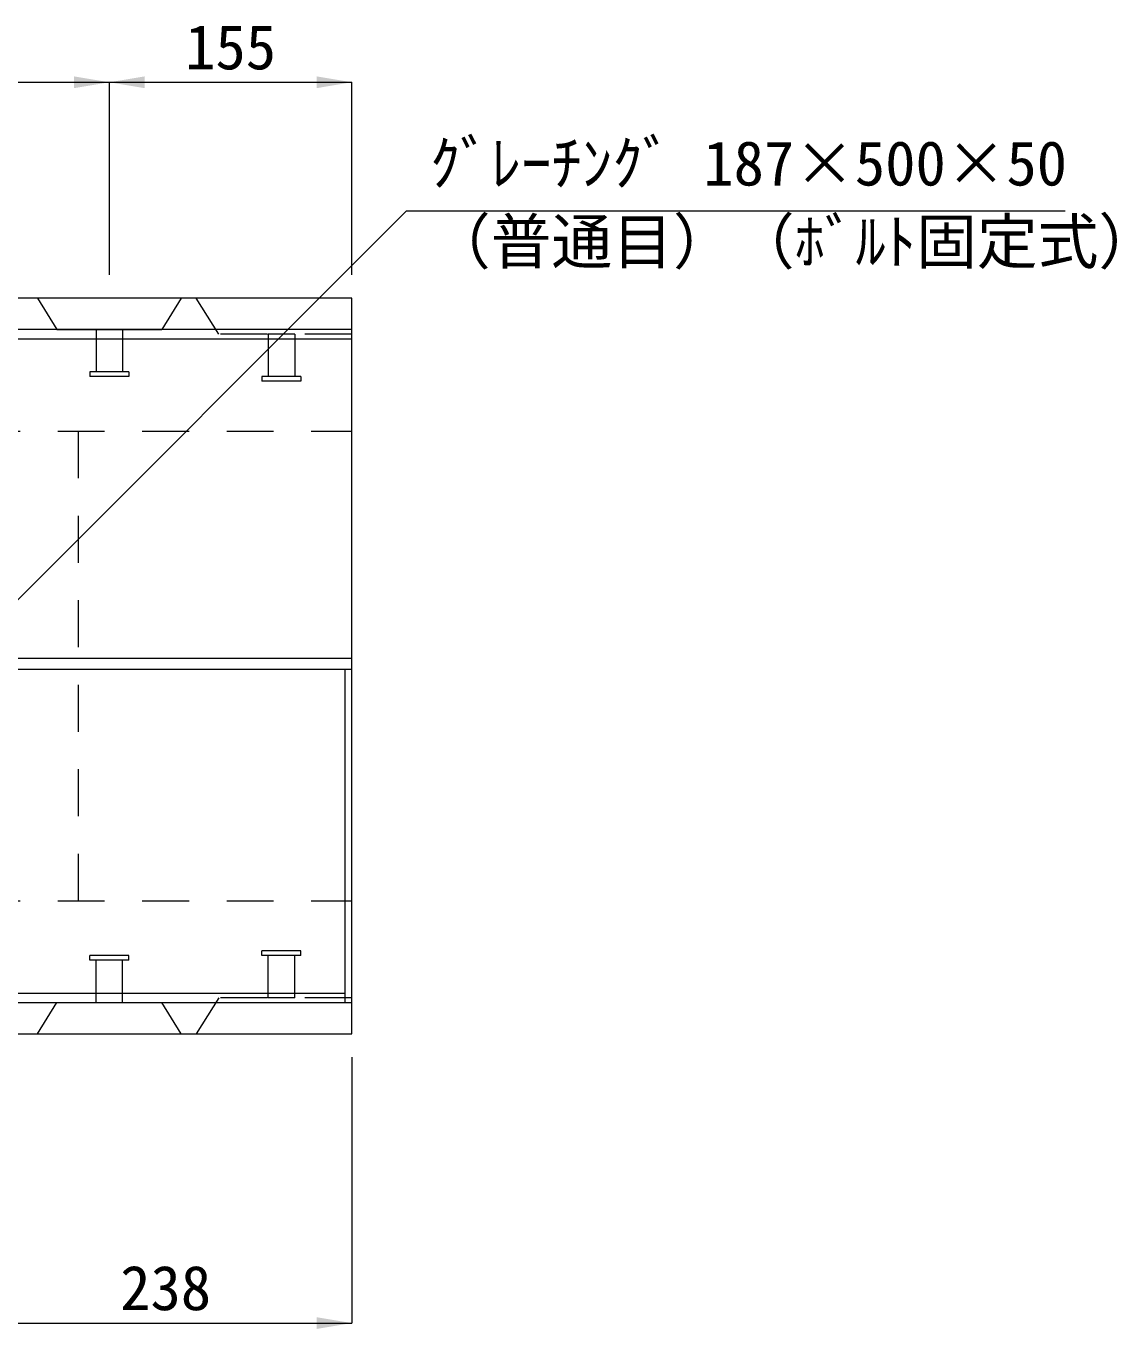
# Model space of a CAD drawing. Units: millimetres at full size. Extents: x 289 to 42849, y -1182 to 27464.
# Drawn here: x 9647 to 10345, y 5651 to 6484 of the extents above; entities that cross this region are included whole.
import ezdxf
from ezdxf.enums import TextEntityAlignment as Align

# ---------------------------------------------------------------- set-up
doc = ezdxf.new("R2010")
doc.units = ezdxf.units.MM
doc.header["$LTSCALE"] = 40
doc.linetypes.add('DASHED_SPACED', pattern=[12, 6, -6])
doc.linetypes.add('USER2', pattern=[1.35, 0.75, -0.6])
for name, color, linetype, lineweight in [('0_2', 7, 'Continuous', 20), ('インサート', 3, 'USER2', 5), ('寸法線', 7, 'Continuous', 9), ('本体', 2, 'Continuous', 9)]:
    doc.layers.add(name, color=color, linetype=linetype, lineweight=lineweight)
doc.styles.add('ＭＳ ゴシック', font='')
doc.styles.get('ＭＳ ゴシック').set_extended_font_data('MS Gothic')

# ---------------------------------------------------------------- blocks, each defined once
blk = doc.blocks.new('filled_arrow')
at = {"color": 0, "linetype": 'Continuous', "lineweight": -2}
blk.add_solid([(7.5, 1.25), (0, 0), (7.5, -1.25)], dxfattribs=at)

msp = doc.modelspace()

# ---------------------------------------------------------------- linework, layer by layer
at = {"layer": '0_2', "linetype": 'DASHED_SPACED', "lineweight": 9}
for p, q in [((9692.14, 6289.56), (9692.14, 6262.56)), ((9709.14, 6289.56), (9709.14, 6262.56)), ((9688.14, 6262.56), (9688.14, 6259.56)), ((9713.14, 6262.56), (9688.14, 6262.56)), ((9713.14, 6262.56), (9713.14, 6259.56)), ((9713.14, 6259.56), (9688.14, 6259.56)), ((9713.14, 5889.56), (9688.14, 5889.56)), ((9688.14, 5886.56), (9688.14, 5889.56)), ((9713.14, 5886.56), (9713.14, 5889.56)), ((9713.14, 5886.56), (9688.14, 5886.56)), ((9692.14, 5859.56), (9692.14, 5886.56)), ((9709.14, 5859.56), (9709.14, 5886.56))]:
    msp.add_line(p, q, dxfattribs=at)
at = {"layer": 'インサート'}
for p, q in [((9692.14, 6289.56), (9692.14, 6262.56)), ((9709.14, 6289.56), (9709.14, 6262.56)), ((9819.14, 6286.56), (9802.14, 6286.56)), ((9802.14, 6286.56), (9802.14, 6259.56)), ((9819.14, 6286.56), (9819.14, 6259.56)), ((9713.14, 6262.56), (9688.14, 6262.56)), ((9688.14, 6262.56), (9688.14, 6259.56)), ((9713.14, 6262.56), (9713.14, 6259.56)), ((9713.14, 6259.56), (9688.14, 6259.56)), ((9823.14, 6259.56), (9798.14, 6259.56)), ((9798.14, 6259.56), (9798.14, 6256.56)), ((9823.14, 6256.56), (9798.14, 6256.56)), ((9823.14, 6259.56), (9823.14, 6256.56)), ((9713.14, 5889.56), (9688.14, 5889.56)), ((9688.14, 5886.56), (9688.14, 5889.56)), ((9713.14, 5886.56), (9713.14, 5889.56)), ((9823.14, 5892.56), (9798.14, 5892.56)), ((9798.14, 5889.56), (9798.14, 5892.56)), ((9823.14, 5889.56), (9798.14, 5889.56)), ((9802.14, 5862.56), (9802.14, 5889.56)), ((9819.14, 5862.56), (9819.14, 5889.56)), ((9823.14, 5889.56), (9823.14, 5892.56)), ((9713.14, 5886.56), (9688.14, 5886.56)), ((9692.14, 5859.56), (9692.14, 5886.56)), ((9709.14, 5859.56), (9709.14, 5886.56)), ((9819.14, 5862.56), (9802.14, 5862.56))]:
    msp.add_line(p, q, dxfattribs=at)
at = {"layer": '寸法線'}
for p, q in [((9012.64, 6447.61), (9700.64, 6447.61)), ((9700.64, 6324.56), (9700.64, 6447.61)), ((9700.64, 6447.61), (9855.64, 6447.61)), ((9700.64, 6324.56), (9700.64, 6447.61)), ((9855.64, 6324.56), (9855.64, 6447.61)), ((9599.74, 6074.58), (9890.55, 6365.39)), ((9890.55, 6365.39), (10311.69, 6365.39)), ((9855.64, 5824.56), (9855.64, 5654.67)), ((9617.64, 5654.67), (9855.64, 5654.67))]:
    msp.add_line(p, q, dxfattribs=at)
at = {"layer": '本体', "lineweight": 20}
for p, q in [((9855.64, 6309.56), (8857.64, 6309.56)), ((9855.64, 5839.56), (9855.64, 6309.56)), ((9855.64, 6289.56), (8857.64, 6289.56)), ((9855.64, 5859.56), (9855.64, 6289.56)), ((8857.64, 5859.56), (9855.64, 5859.56)), ((8857.64, 5839.56), (9855.64, 5839.56))]:
    msp.add_line(p, q, dxfattribs=at)
at = {"layer": '本体'}
for p, q in [((9654.64, 6309.57), (9667.14, 6289.57)), ((9746.64, 6309.57), (9734.15, 6289.57)), ((9667.14, 6289.57), (9734.15, 6289.57)), ((8857.64, 6079.56), (9855.64, 6079.56)), ((8857.64, 6072.56), (9855.64, 6072.56)), ((9654.64, 5839.56), (9667.14, 5859.56)), ((9667.14, 5859.56), (9734.15, 5859.56)), ((9746.64, 5839.56), (9734.15, 5859.56))]:
    msp.add_line(p, q, dxfattribs=at)
at = {"layer": '本体', "linetype": 'USER2'}
for p, q in [((9770.64, 6286.56), (9756.14, 6309.56)), ((9855.64, 6286.56), (9770.64, 6286.56)), ((8857.64, 6224.56), (9855.64, 6224.56)), ((9680.64, 6224.56), (9680.64, 5924.56)), ((8857.64, 5924.56), (9855.64, 5924.56)), ((9770.64, 5862.56), (9756.14, 5839.56)), ((9855.64, 5862.56), (9770.64, 5862.56))]:
    msp.add_line(p, q, dxfattribs=at)
at = {"layer": '本体', "color": 7}
for p, q in [((8857.64, 6283.56), (9855.64, 6283.56)), ((9617.64, 5865.56), (9851.14, 5865.56))]:
    msp.add_line(p, q, dxfattribs=at)
at = {"layer": '本体', "color": 7, "lineweight": 5}
msp.add_line((9851.14, 6072.56), (9851.14, 5859.56), dxfattribs=at)

# ---------------------------------------------------------------- block references
at = {"layer": '寸法線', "xscale": 3, "yscale": 3, "rotation": 180}
for p in [(9700.64, 6447.61), (9855.64, 6447.61), (9855.64, 5654.67)]:
    msp.add_blockref('filled_arrow', p, dxfattribs=at)
at = {"layer": '寸法線', "xscale": 3, "yscale": 3}
msp.add_blockref('filled_arrow', (9700.64, 6447.61), dxfattribs=at)

# ---------------------------------------------------------------- texts
at = {"layer": '寸法線', "style": 'ＭＳ ゴシック'}
for s, p in [('155', (9778.14, 6470.11)), ('238', (9736.64, 5677.17))]:
    msp.add_text(s, height=28.48, dxfattribs=at).set_placement(p, align=Align.MIDDLE_CENTER)
for s, p in [('ｸﾞﾚｰﾁﾝｸﾞ 187×500×50', (9905.55, 6410.11)), ('（普通目）（ﾎﾞﾙﾄ固定式）', (9905.55, 6360.11))]:
    msp.add_text(s, height=28.48, dxfattribs=at).set_placement(p, align=Align.TOP_LEFT)

doc.saveas('drawing.dxf')
